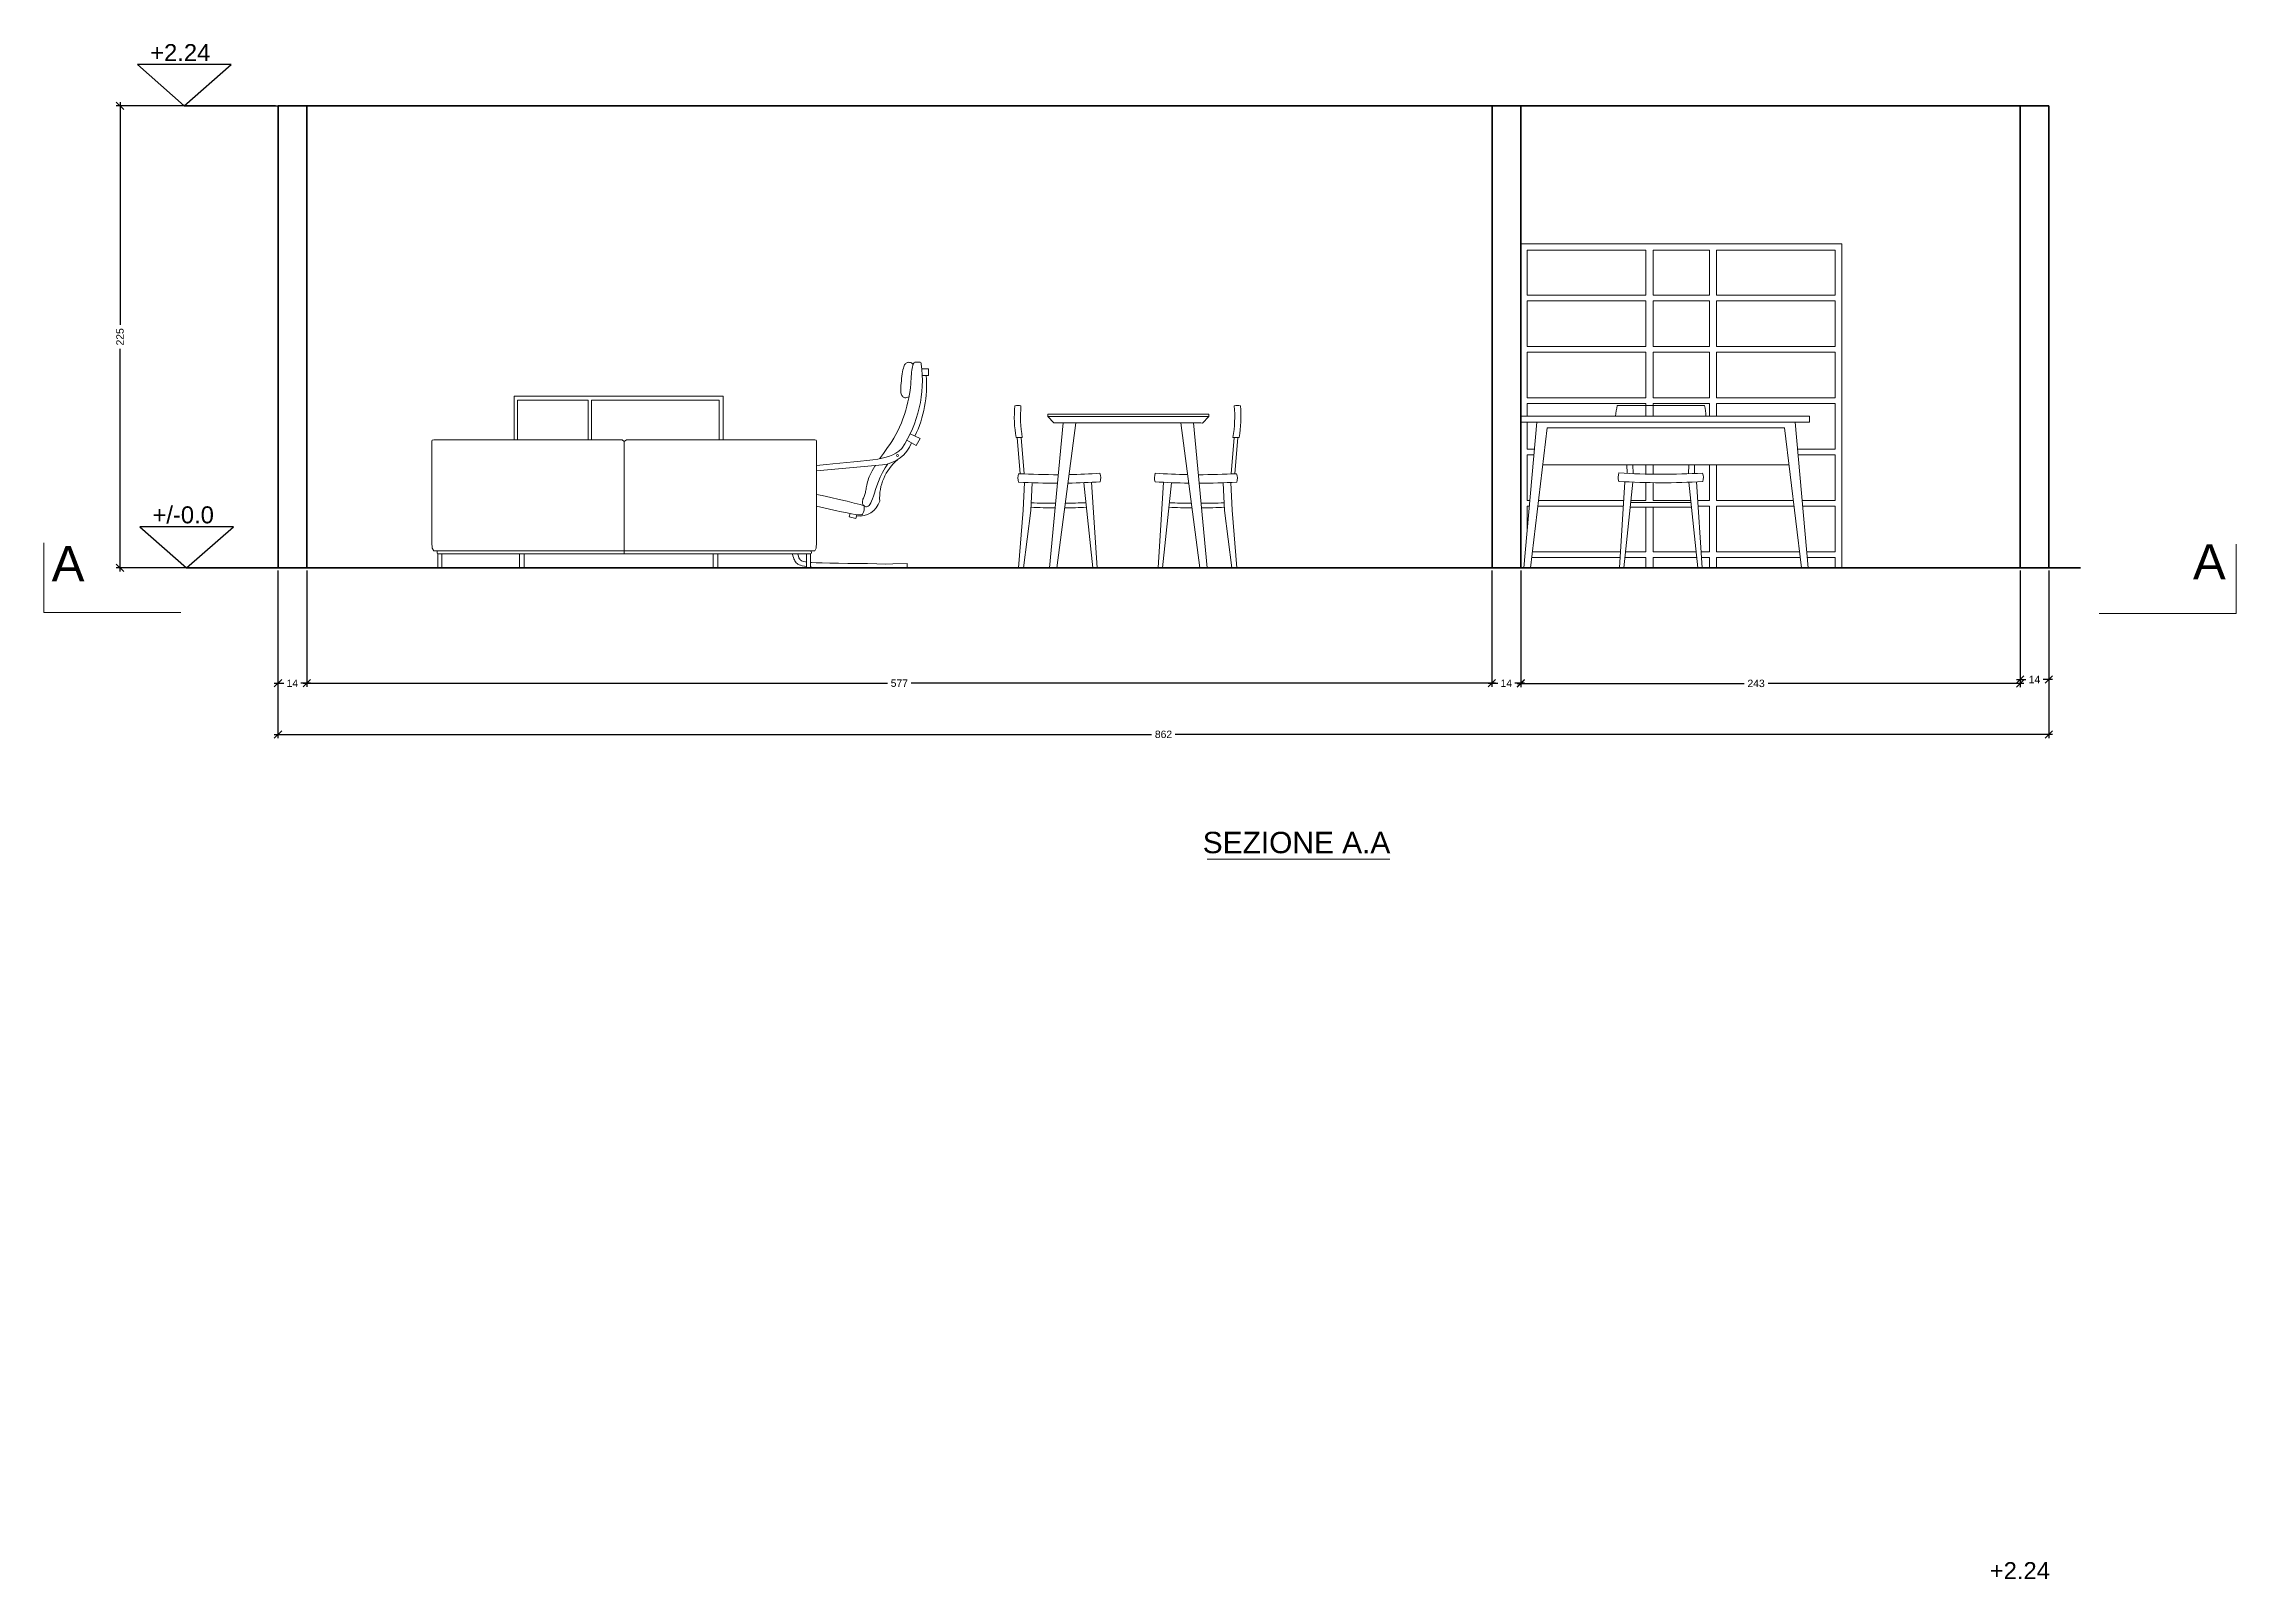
# Model space of a CAD drawing. Header units: inches. Extents: x 2013 to 15569, y -2551 to 2524.
# Drawn here: x 7958 to 9025, y -1634 to -887 of the extents above; entities that cross this region are included whole.
import ezdxf

# ---------------------------------------------------------------- set-up
doc = ezdxf.new("R2010")
doc.units = ezdxf.units.IN
doc.header["$MEASUREMENT"] = 0
doc.layers.get('0').update_dxf_attribs({"color": 80, "lineweight": 13})
for name, color, linetype, lineweight in [('A-FURN', 8, 'Continuous', 18), ('A-WALL-FULL', 7, 'Continuous', 35), ('G-ANNO-DIM', 90, 'Continuous', 25)]:
    doc.layers.add(name, color=color, linetype=linetype, lineweight=lineweight)
doc.styles.add('ARIAL', font='Arial.ttf')
doc.styles.add('underline', font='Arial.ttf')
doc.dimstyles.new('TICK_36', dxfattribs={"dimtxt": 3.6, "dimasz": 3.6, "dimexe": 1.8, "dimexo": 1.2, "dimgap": 1.8, "dimtad": 0, "dimdec": 0, "dimzin": 0, "dimdsep": 46, "dimtxsty": 'ARIAL', "dimblk": 'OBLIQUE', "dimcen": 1.8, "dimdle": 1.8, "dimclrd": 256, "dimclrt": 256, "dimadec": 0, "dimazin": 0, "dimtfac": 1, "dimtdec": 0, "dimtmove": 1, "dimatfit": 3, "dimldrblk": 'OPEN90', "dimfxl": 1, "dimtfill": 1, "dimtolj": 1, "dimtzin": 0, "dimarcsym": 0})

# ---------------------------------------------------------------- blocks, each defined once
blk = doc.blocks.new('A$C3DB733C8')
for p, q in [((-154.5, 98.4), (-154.5, 40.1)), ((66.8, 98.4), (66.8, 40.1)), ((-151.5, 35.4), (-43.8, 35.4)), ((63.8, 35.4), (-43.8, 35.4))]:
    blk.add_line(p, q)
for points in [[(-154.5, 98.4), (-154.3, 99), (-153.5, 99.2), (-45, 99.2), (-43.8, 98.2), (-43.8, 46.9), (-43.8, 33.6), (-150.8, 33.6), (-151.5, 34.1), (-151.5, 35.4), (-153.5, 35.3), (-154.3, 36.8), (-154.5, 40.1)], [(66.8, 98.4), (66.6, 99), (65.9, 99.2), (-42.6, 99.2), (-43.8, 98.2), (-43.8, 46.9), (-43.8, 33.6), (63.1, 33.6), (63.9, 34.1), (63.8, 35.4), (65.9, 35.3), (66.6, 36.8), (66.8, 40.1)], [(-148.8, 33.6), (-148.8, 25.6), (-151.1, 25.6), (-151.1, 33.8)], [(61.2, 33.6), (61.2, 25.6), (63.5, 25.6), (63.5, 33.8)]]:
    blk.add_lwpolyline(points)
blk = doc.blocks.new('_Oblique')
at = {"color": 0, "linetype": 'ByBlock', "lineweight": -2}
blk.add_line((-0.5, -0.5), (0.5, 0.5), dxfattribs=at)
blk = doc.blocks.new('*D147')
at = {"layer": 'Defpoints', "color": 0, "transparency": 16777216}
for p in [(8071.8, -1141.8), (8085.8, -1141.8)]:
    blk.add_point(p, dxfattribs=at)
at = {"layer": 'G-ANNO-DIM', "color": 0, "lineweight": -2, "transparency": 16777216}
for p, q in [((8071.8, -1143), (8071.8, -1199.7)), ((8085.8, -1143), (8085.8, -1199.7))]:
    blk.add_line(p, q, dxfattribs=at)
at = {"layer": 'G-ANNO-DIM', "lineweight": -2, "transparency": 16777216}
for p, q in [((8070, -1197.9), (8074.6, -1197.9)), ((8087.6, -1197.9), (8083, -1197.9))]:
    blk.add_line(p, q, dxfattribs=at)
at = {"layer": 'G-ANNO-DIM', "lineweight": -2, "transparency": 16777216, "xscale": 3.6, "yscale": 3.6, "zscale": 3.6, "rotation": 180}
blk.add_blockref('_Oblique', (8071.8, -1197.9), dxfattribs=at)
at = {"layer": 'G-ANNO-DIM', "lineweight": -2, "transparency": 16777216, "xscale": 3.6, "yscale": 3.6, "zscale": 3.6}
blk.add_blockref('_Oblique', (8085.8, -1197.9), dxfattribs=at)
at = {"layer": 'G-ANNO-DIM', "transparency": 16777216, "insert": (8078.8, -1197.9), "char_height": 3.6, "attachment_point": 5, "style": 'ARIAL', "bg_fill": 3, "box_fill_scale": 1.25, "bg_fill_color": 256, "bg_fill_true_color": 13158600, "bg_fill_transparency": 0}
blk.add_mtext('\\A1;14', dxfattribs=at)
at = {"layer": 'Defpoints', "color": 0, "transparency": 16777216}
blk.add_point((8085.8, -1197.9), dxfattribs=at)
blk = doc.blocks.new('_Open90')
at = {"color": 0, "linetype": 'ByBlock', "lineweight": -2}
for p, q in [((0, 0), (-1, 0)), ((-0.5, 0.5), (0, 0)), ((0, 0), (-0.5, -0.5))]:
    blk.add_line(p, q, dxfattribs=at)
blk = doc.blocks.new('*D148')
at = {"layer": 'Defpoints', "color": 0, "transparency": 16777216}
for p in [(8662.8, -1141.8), (8676.8, -1141.8)]:
    blk.add_point(p, dxfattribs=at)
at = {"layer": 'G-ANNO-DIM', "color": 0, "lineweight": -2, "transparency": 16777216}
for p, q in [((8662.8, -1143), (8662.8, -1199.7)), ((8676.8, -1143), (8676.8, -1199.7))]:
    blk.add_line(p, q, dxfattribs=at)
at = {"layer": 'G-ANNO-DIM', "lineweight": -2, "transparency": 16777216}
for p, q in [((8661, -1197.9), (8665.6, -1197.9)), ((8678.6, -1197.9), (8674, -1197.9))]:
    blk.add_line(p, q, dxfattribs=at)
at = {"layer": 'G-ANNO-DIM', "lineweight": -2, "transparency": 16777216, "xscale": 3.6, "yscale": 3.6, "zscale": 3.6, "rotation": 180}
blk.add_blockref('_Oblique', (8662.8, -1197.9), dxfattribs=at)
at = {"layer": 'G-ANNO-DIM', "lineweight": -2, "transparency": 16777216, "xscale": 3.6, "yscale": 3.6, "zscale": 3.6}
blk.add_blockref('_Oblique', (8676.8, -1197.9), dxfattribs=at)
at = {"layer": 'G-ANNO-DIM', "transparency": 16777216, "insert": (8669.8, -1197.9), "char_height": 3.6, "attachment_point": 5, "style": 'ARIAL', "bg_fill": 3, "box_fill_scale": 1.25, "bg_fill_color": 256, "bg_fill_true_color": 13158600, "bg_fill_transparency": 0}
blk.add_mtext('\\A1;14', dxfattribs=at)
at = {"layer": 'Defpoints', "color": 0, "transparency": 16777216}
blk.add_point((8676.8, -1197.9), dxfattribs=at)
blk = doc.blocks.new('*D149')
at = {"layer": 'Defpoints', "color": 0, "transparency": 16777216}
for p in [(8919.9, -1141.8), (8933.9, -1141.8)]:
    blk.add_point(p, dxfattribs=at)
at = {"layer": 'G-ANNO-DIM', "color": 0, "lineweight": -2, "transparency": 16777216}
for p, q in [((8919.9, -1143), (8919.9, -1197.9)), ((8933.9, -1143), (8933.9, -1197.9))]:
    blk.add_line(p, q, dxfattribs=at)
at = {"layer": 'G-ANNO-DIM', "lineweight": -2, "transparency": 16777216}
for p, q in [((8918.1, -1196.1), (8922.7, -1196.1)), ((8935.7, -1196.1), (8931.1, -1196.1))]:
    blk.add_line(p, q, dxfattribs=at)
at = {"layer": 'G-ANNO-DIM', "lineweight": -2, "transparency": 16777216, "xscale": 3.6, "yscale": 3.6, "zscale": 3.6, "rotation": 180}
blk.add_blockref('_Oblique', (8919.9, -1196.1), dxfattribs=at)
at = {"layer": 'G-ANNO-DIM', "lineweight": -2, "transparency": 16777216, "xscale": 3.6, "yscale": 3.6, "zscale": 3.6}
blk.add_blockref('_Oblique', (8933.9, -1196.1), dxfattribs=at)
at = {"layer": 'G-ANNO-DIM', "transparency": 16777216, "insert": (8926.9, -1196.1), "char_height": 3.6, "attachment_point": 5, "style": 'ARIAL', "bg_fill": 3, "box_fill_scale": 1.25, "bg_fill_color": 256, "bg_fill_true_color": 13158600, "bg_fill_transparency": 0}
blk.add_mtext('\\A1;14', dxfattribs=at)
at = {"layer": 'Defpoints', "color": 0, "transparency": 16777216}
blk.add_point((8933.9, -1196.1), dxfattribs=at)
blk = doc.blocks.new('*D150')
at = {"layer": 'Defpoints', "color": 0, "transparency": 16777216}
for p in [(8085.8, -1141.8), (8662.8, -1141.8), (8662.8, -1197.9)]:
    blk.add_point(p, dxfattribs=at)
at = {"layer": 'G-ANNO-DIM', "color": 0, "lineweight": -2, "transparency": 16777216}
for p, q in [((8085.8, -1143), (8085.8, -1199.7)), ((8662.8, -1143), (8662.8, -1199.7))]:
    blk.add_line(p, q, dxfattribs=at)
at = {"layer": 'G-ANNO-DIM', "lineweight": -2, "transparency": 16777216}
for p, q in [((8084, -1197.9), (8368.6, -1197.9)), ((8664.6, -1197.9), (8380.1, -1197.9))]:
    blk.add_line(p, q, dxfattribs=at)
at = {"layer": 'G-ANNO-DIM', "lineweight": -2, "transparency": 16777216, "xscale": 3.6, "yscale": 3.6, "zscale": 3.6, "rotation": 180}
blk.add_blockref('_Oblique', (8085.8, -1197.9), dxfattribs=at)
at = {"layer": 'G-ANNO-DIM', "lineweight": -2, "transparency": 16777216, "xscale": 3.6, "yscale": 3.6, "zscale": 3.6}
blk.add_blockref('_Oblique', (8662.8, -1197.9), dxfattribs=at)
at = {"layer": 'G-ANNO-DIM', "transparency": 16777216, "insert": (8374.3, -1197.9), "char_height": 3.6, "attachment_point": 5, "style": 'ARIAL', "bg_fill": 3, "box_fill_scale": 1.25, "bg_fill_color": 256, "bg_fill_true_color": 13158600, "bg_fill_transparency": 0}
blk.add_mtext('\\A1;577', dxfattribs=at)
blk = doc.blocks.new('*D151')
at = {"layer": 'Defpoints', "color": 0, "transparency": 16777216}
for p in [(8676.8, -1141.8), (8919.9, -1141.8), (8919.9, -1198)]:
    blk.add_point(p, dxfattribs=at)
at = {"layer": 'G-ANNO-DIM', "color": 0, "lineweight": -2, "transparency": 16777216}
for p, q in [((8676.8, -1143), (8676.8, -1199.8)), ((8919.9, -1143), (8919.9, -1199.8))]:
    blk.add_line(p, q, dxfattribs=at)
at = {"layer": 'G-ANNO-DIM', "lineweight": -2, "transparency": 16777216}
for p, q in [((8675, -1198), (8785.6, -1198)), ((8921.7, -1198), (8797.2, -1198))]:
    blk.add_line(p, q, dxfattribs=at)
at = {"layer": 'G-ANNO-DIM', "lineweight": -2, "transparency": 16777216, "xscale": 3.6, "yscale": 3.6, "zscale": 3.6, "rotation": 180}
blk.add_blockref('_Oblique', (8676.8, -1198), dxfattribs=at)
at = {"layer": 'G-ANNO-DIM', "lineweight": -2, "transparency": 16777216, "xscale": 3.6, "yscale": 3.6, "zscale": 3.6}
blk.add_blockref('_Oblique', (8919.9, -1198), dxfattribs=at)
at = {"layer": 'G-ANNO-DIM', "transparency": 16777216, "insert": (8791.4, -1198), "char_height": 3.6, "attachment_point": 5, "style": 'ARIAL', "bg_fill": 3, "box_fill_scale": 1.25, "bg_fill_color": 256, "bg_fill_true_color": 13158600, "bg_fill_transparency": 0}
blk.add_mtext('\\A1;243', dxfattribs=at)
blk = doc.blocks.new('*D152')
at = {"layer": 'Defpoints', "color": 0, "transparency": 16777216}
for p in [(8071.8, -1141.8), (8933.9, -1141.8), (8933.9, -1222.8)]:
    blk.add_point(p, dxfattribs=at)
at = {"layer": 'G-ANNO-DIM', "color": 0, "lineweight": -2, "transparency": 16777216}
for p, q in [((8071.8, -1143), (8071.8, -1224.6)), ((8933.9, -1143), (8933.9, -1224.6))]:
    blk.add_line(p, q, dxfattribs=at)
at = {"layer": 'G-ANNO-DIM', "lineweight": -2, "transparency": 16777216}
for p, q in [((8070, -1222.8), (8497.1, -1222.8)), ((8935.7, -1222.8), (8508.6, -1222.8))]:
    blk.add_line(p, q, dxfattribs=at)
at = {"layer": 'G-ANNO-DIM', "lineweight": -2, "transparency": 16777216, "xscale": 3.6, "yscale": 3.6, "zscale": 3.6, "rotation": 180}
blk.add_blockref('_Oblique', (8071.8, -1222.8), dxfattribs=at)
at = {"layer": 'G-ANNO-DIM', "lineweight": -2, "transparency": 16777216, "xscale": 3.6, "yscale": 3.6, "zscale": 3.6}
blk.add_blockref('_Oblique', (8933.9, -1222.8), dxfattribs=at)
at = {"layer": 'G-ANNO-DIM', "transparency": 16777216, "insert": (8502.9, -1222.8), "char_height": 3.6, "attachment_point": 5, "style": 'ARIAL', "bg_fill": 3, "box_fill_scale": 1.25, "bg_fill_color": 256, "bg_fill_true_color": 13158600, "bg_fill_transparency": 0}
blk.add_mtext('\\A1;862', dxfattribs=at)
blk = doc.blocks.new('*D153')
at = {"layer": 'Defpoints', "color": 0, "transparency": 16777216}
for p in [(7994.9, -916.8), (8071.8, -916.8), (8071.8, -1141.8)]:
    blk.add_point(p, dxfattribs=at)
at = {"layer": 'G-ANNO-DIM', "color": 0, "lineweight": -2, "transparency": 16777216}
for p, q in [((8070.6, -916.8), (7993.1, -916.8)), ((8070.6, -1141.8), (7993.1, -1141.8))]:
    blk.add_line(p, q, dxfattribs=at)
at = {"layer": 'G-ANNO-DIM', "lineweight": -2, "transparency": 16777216}
for p, q in [((7994.9, -915), (7994.9, -1023.5)), ((7994.9, -1143.6), (7994.9, -1035.1))]:
    blk.add_line(p, q, dxfattribs=at)
at = {"layer": 'G-ANNO-DIM', "lineweight": -2, "transparency": 16777216, "xscale": 3.6, "yscale": 3.6, "zscale": 3.6}
for p, rotation in [((7994.9, -916.8), 90), ((7994.9, -1141.8), 270)]:
    blk.add_blockref('_Oblique', p, dxfattribs=dict(at, rotation=rotation))
at = {"layer": 'G-ANNO-DIM', "transparency": 16777216, "insert": (7994.9, -1029.3), "char_height": 3.6, "attachment_point": 5, "rotation": 90, "style": 'ARIAL', "bg_fill": 3, "box_fill_scale": 1.25, "bg_fill_color": 256, "bg_fill_true_color": 13158600, "bg_fill_transparency": 0}
blk.add_mtext('\\A1;225', dxfattribs=at)

msp = doc.modelspace()

# ---------------------------------------------------------------- hatches: boundary and pattern name
at = {"layer": 'G-ANNO-DIM'}
h = msp.add_hatch(color=256, dxfattribs=at)
h.dxf.hatch_style = 1
h.paths.add_polyline_path([(8048.952, -896.759), (8003.448, -896.759), (8026.2, -916.781)], flags=17)
h.paths.add_polyline_path([(8003.448, -896.759), (8026.2, -916.781), (8048.952, -896.759)])
h = msp.add_hatch(color=256, dxfattribs=at)
h.dxf.hatch_style = 1
h.paths.add_polyline_path([(8050.075, -1121.759), (8004.571, -1121.759), (8027.323, -1141.781)], flags=17)
h.paths.add_polyline_path([(8004.571, -1121.759), (8027.323, -1141.781), (8050.075, -1121.759)])

# ---------------------------------------------------------------- linework, layer by layer
for p, q in [((8322.232, -1135.067), (8322.202, -1134.947)), ((8324.866, -1134.947), (8324.91, -1135.138)), ((8524.123, -1283.529), (8613.071, -1283.529))]:
    msp.add_line(p, q)
at = {"color": 130}
for points in [[(8024.436, -1163.403), (7957.815, -1163.403), (7957.815, -1129.566)], [(8958.483, -1164.041), (9025.104, -1164.041), (9025.104, -1130.205)]]:
    msp.add_lwpolyline(points, dxfattribs=at)
at = {"layer": 'A-FURN'}
for p, q in [((8833.081, -983.969), (8676.831, -983.969)), ((8676.831, -983.969), (8676.831, -1141.781)), ((8679.956, -1008.975), (8679.956, -987.094)), ((8679.956, -987.094), (8737.716, -987.094)), ((8737.716, -987.094), (8737.716, -1008.975)), ((8741.232, -987.094), (8768.68, -987.094)), ((8741.232, -1008.975), (8741.232, -987.094)), ((8768.68, -987.094), (8768.68, -1008.975)), ((8772.196, -1008.975), (8772.196, -987.094)), ((8772.196, -987.094), (8829.956, -987.094)), ((8829.956, -987.094), (8829.956, -1008.975)), ((8833.081, -1141.781), (8833.081, -983.969)), ((8737.716, -1008.975), (8679.956, -1008.975)), ((8679.956, -1033.975), (8679.956, -1011.71)), ((8679.956, -1011.71), (8737.716, -1011.71)), ((8737.716, -1011.71), (8737.716, -1033.975)), ((8768.68, -1008.975), (8741.232, -1008.975)), ((8741.232, -1011.71), (8768.68, -1011.71)), ((8741.232, -1033.975), (8741.232, -1011.71)), ((8768.68, -1011.71), (8768.68, -1033.975)), ((8829.956, -1008.975), (8772.196, -1008.975)), ((8772.196, -1033.975), (8772.196, -1011.71)), ((8772.196, -1011.71), (8829.956, -1011.71)), ((8829.956, -1011.71), (8829.956, -1033.975)), ((8737.716, -1033.975), (8679.956, -1033.975)), ((8768.68, -1033.975), (8741.232, -1033.975)), ((8829.956, -1033.975), (8772.196, -1033.975)), ((8679.956, -1058.975), (8679.956, -1036.71)), ((8679.956, -1036.71), (8737.716, -1036.71)), ((8737.716, -1036.71), (8737.716, -1058.975)), ((8741.232, -1036.71), (8768.68, -1036.71)), ((8741.232, -1058.975), (8741.232, -1036.71)), ((8768.68, -1036.71), (8768.68, -1058.975)), ((8772.196, -1058.975), (8772.196, -1036.71)), ((8772.196, -1036.71), (8829.956, -1036.71)), ((8829.956, -1036.71), (8829.956, -1058.975)), ((8222.742, -1079.481), (8222.742, -1060.057)), ((8224.392, -1079.481), (8224.392, -1060.057)), ((8286.589, -1079.481), (8286.589, -1060.052)), ((8737.716, -1058.975), (8679.956, -1058.975)), ((8679.956, -1067.854), (8679.956, -1061.71)), ((8679.956, -1061.71), (8737.716, -1061.71)), ((8737.716, -1061.71), (8737.716, -1067.854)), ((8768.68, -1058.975), (8741.232, -1058.975)), ((8741.232, -1061.71), (8768.68, -1061.71)), ((8741.232, -1067.854), (8741.232, -1061.71)), ((8768.68, -1061.71), (8768.68, -1067.854)), ((8829.956, -1058.975), (8772.196, -1058.975)), ((8772.196, -1067.854), (8772.196, -1061.71)), ((8772.196, -1061.71), (8829.956, -1061.71)), ((8829.956, -1061.71), (8829.956, -1083.975)), ((8384.377, -1078.854), (8379.545, -1076.522)), ((8446.589, -1068.019), (8524.906, -1068.019)), ((8679.956, -1083.975), (8679.956, -1070.761)), ((8363.782, -1088.769), (8365.929, -1088.381)), ((8365.929, -1088.381), (8367.819, -1087.928)), ((8367.819, -1087.928), (8369.512, -1087.38)), ((8369.512, -1087.38), (8371.068, -1086.707)), ((8371.068, -1086.707), (8372.547, -1085.879)), ((8372.547, -1085.879), (8374.009, -1084.866)), ((8374.009, -1084.866), (8375.513, -1083.638)), ((8382.511, -1082.132), (8377.95, -1079.597)), ((8384.377, -1078.854), (8382.511, -1082.132)), ((8433.158, -1095.946), (8431.716, -1078.349)), ((8435.095, -1096.04), (8433.634, -1078.306)), ((8535.762, -1096.04), (8537.222, -1078.306)), ((8537.699, -1095.946), (8539.141, -1078.349)), ((8683.454, -1083.975), (8679.956, -1083.975)), ((8679.956, -1108.975), (8679.956, -1086.71)), ((8679.956, -1086.71), (8683.208, -1086.71)), ((8829.956, -1083.975), (8811.591, -1083.975)), ((8811.837, -1086.71), (8829.956, -1086.71)), ((8829.956, -1086.71), (8829.956, -1108.975)), ((8333.953, -1091.97), (8338.811, -1091.442)), ((8366.143, -1091.594), (8333.953, -1094.534)), ((8338.811, -1091.442), (8341.97, -1091.123)), ((8341.97, -1091.123), (8345.3, -1090.8)), ((8345.3, -1090.8), (8348.709, -1090.473)), ((8348.709, -1090.473), (8352.107, -1090.142)), ((8352.107, -1090.142), (8355.402, -1089.807)), ((8355.402, -1089.807), (8358.503, -1089.467)), ((8358.503, -1089.467), (8361.318, -1089.123)), ((8361.318, -1089.123), (8363.782, -1088.769)), ((8687.592, -1091.641), (8807.453, -1091.641)), ((8728.546, -1091.641), (8728.668, -1095.735)), ((8731.409, -1091.641), (8731.534, -1095.867)), ((8737.716, -1091.641), (8737.716, -1096.073)), ((8741.232, -1096.138), (8741.232, -1091.641)), ((8758.459, -1095.931), (8758.586, -1091.641)), ((8761.332, -1095.814), (8761.454, -1091.641)), ((8768.68, -1091.641), (8768.68, -1108.975)), ((8772.196, -1108.975), (8772.196, -1091.641)), ((8435.183, -1100.189), (8434.537, -1113.664)), ((8438.924, -1100.34), (8438.28, -1113.759)), ((8468.474, -1141.781), (8464.065, -1100.284)), ((8467.903, -1100.111), (8470.583, -1141.781)), ((8502.953, -1100.111), (8500.273, -1141.781)), ((8502.383, -1141.781), (8506.792, -1100.284)), ((8531.933, -1100.34), (8532.577, -1113.759)), ((8535.673, -1100.189), (8536.32, -1113.664)), ((8681.203, -1108.975), (8679.956, -1108.975)), ((8726.919, -1108.975), (8685.499, -1108.975)), ((8727.504, -1099.828), (8724.828, -1141.67)), ((8726.933, -1141.67), (8731.342, -1100.013)), ((8730.292, -1109.931), (8759.61, -1109.931)), ((8737.716, -1108.975), (8730.393, -1108.975)), ((8737.716, -1100.225), (8737.716, -1108.975)), ((8741.232, -1108.975), (8741.232, -1100.291)), ((8759.511, -1108.975), (8741.232, -1108.975)), ((8762.981, -1141.781), (8758.571, -1100.084)), ((8762.408, -1099.918), (8765.085, -1141.781)), ((8768.68, -1108.975), (8762.987, -1108.975)), ((8809.545, -1108.975), (8772.196, -1108.975)), ((8829.956, -1108.975), (8813.841, -1108.975)), ((8434.531, -1113.664), (8432.285, -1141.781)), ((8438.28, -1113.759), (8434.744, -1141.78)), ((8532.577, -1113.759), (8536.112, -1141.78)), ((8536.325, -1113.664), (8538.572, -1141.781)), ((8679.956, -1122.833), (8679.956, -1111.71)), ((8679.956, -1111.71), (8680.957, -1111.71)), ((8685.169, -1111.71), (8726.745, -1111.71)), ((8730.06, -1112.126), (8759.842, -1112.126)), ((8737.716, -1112.126), (8737.716, -1133.975)), ((8741.232, -1133.975), (8741.232, -1112.126)), ((8763.162, -1111.71), (8768.68, -1111.71)), ((8768.68, -1111.71), (8768.68, -1133.975)), ((8772.196, -1133.975), (8772.196, -1111.71)), ((8772.196, -1111.71), (8809.875, -1111.71)), ((8814.087, -1111.71), (8829.956, -1111.71)), ((8829.956, -1111.71), (8829.956, -1133.975)), ((8322.464, -1135.916), (8322.232, -1135.067)), ((8322.696, -1136.665), (8322.464, -1135.916)), ((8322.934, -1137.323), (8322.696, -1136.665)), ((8323.187, -1137.9), (8322.934, -1137.323)), ((8323.463, -1138.405), (8323.187, -1137.9)), ((8323.769, -1138.85), (8323.463, -1138.405)), ((8324.114, -1139.245), (8323.769, -1138.85)), ((8324.505, -1139.599), (8324.114, -1139.245)), ((8324.95, -1139.922), (8324.505, -1139.599)), ((8324.91, -1135.138), (8325.186, -1136.1)), ((8325.469, -1140.223), (8324.95, -1139.922)), ((8325.186, -1136.1), (8325.448, -1136.815)), ((8325.448, -1136.815), (8325.702, -1137.332)), ((8326.128, -1140.503), (8325.469, -1140.223)), ((8325.702, -1137.332), (8325.951, -1137.697)), ((8325.951, -1137.697), (8326.2, -1137.96)), ((8327.004, -1140.762), (8326.128, -1140.503)), ((8326.2, -1137.96), (8326.453, -1138.169)), ((8326.453, -1138.169), (8326.73, -1138.362)), ((8326.73, -1138.362), (8327.108, -1138.547)), ((8328.174, -1141), (8327.004, -1140.762)), ((8327.108, -1138.547), (8327.682, -1138.721)), ((8327.682, -1138.721), (8328.546, -1138.883)), ((8329.151, -1141.137), (8328.174, -1141)), ((8328.546, -1138.883), (8329.151, -1138.955)), ((8331.099, -1139.132), (8331.518, -1139.164)), ((8331.709, -1141.409), (8331.099, -1141.35)), ((8331.518, -1139.164), (8333.814, -1139.279)), ((8334.228, -1141.58), (8331.709, -1141.409)), ((8333.814, -1139.279), (8336.774, -1139.374)), ((8337.352, -1141.729), (8334.228, -1141.58)), ((8336.774, -1139.374), (8340.444, -1139.45)), ((8340.444, -1139.45), (8344.679, -1139.513)), ((8344.679, -1139.513), (8349.283, -1139.57)), ((8349.283, -1139.57), (8354.064, -1139.63)), ((8354.064, -1139.63), (8358.826, -1139.7)), ((8358.826, -1139.7), (8363.376, -1139.789)), ((8363.376, -1139.789), (8367.519, -1139.905)), ((8367.519, -1139.905), (8371.052, -1139.779)), ((8371.052, -1139.779), (8378.149, -1139.671)), ((8378.149, -1139.671), (8378.149, -1141.781)), ((8434.744, -1141.781), (8432.291, -1141.781)), ((8470.583, -1141.781), (8468.474, -1141.781)), ((8500.273, -1141.781), (8502.383, -1141.781)), ((8536.112, -1141.781), (8538.566, -1141.781)), ((8676.831, -1141.781), (8679.956, -1141.781)), ((8682.151, -1136.71), (8725.145, -1136.71)), ((8725.32, -1133.975), (8682.482, -1133.975)), ((8724.828, -1141.67), (8726.933, -1141.67)), ((8727.458, -1136.71), (8737.716, -1136.71)), ((8737.716, -1133.975), (8727.747, -1133.975)), ((8737.716, -1136.71), (8737.716, -1141.781)), ((8737.716, -1141.781), (8741.232, -1141.781)), ((8762.155, -1133.975), (8741.232, -1133.975)), ((8741.232, -1141.781), (8741.232, -1136.71)), ((8741.232, -1136.71), (8762.445, -1136.71)), ((8765.085, -1141.781), (8762.981, -1141.781)), ((8768.68, -1133.975), (8764.586, -1133.975)), ((8764.761, -1136.71), (8768.68, -1136.71)), ((8768.68, -1136.71), (8768.68, -1141.781)), ((8768.68, -1141.781), (8772.196, -1141.781)), ((8812.563, -1133.975), (8772.196, -1133.975)), ((8772.196, -1141.781), (8772.196, -1136.71)), ((8772.196, -1136.71), (8812.893, -1136.71)), ((8829.956, -1133.975), (8816.092, -1133.975)), ((8816.338, -1136.71), (8829.956, -1136.71)), ((8829.956, -1136.71), (8829.956, -1141.781)), ((8829.956, -1141.781), (8833.081, -1141.781))]:
    msp.add_line(p, q, dxfattribs=at)
for points in [[(8381.764, -1041.627), (8381.542, -1041.811), (8381.32, -1042.137), (8381.101, -1042.596), (8380.892, -1043.177), (8380.697, -1043.867), (8380.521, -1044.656), (8380.37, -1045.532), (8380.247, -1046.485), (8380.156, -1047.506), (8380.084, -1048.601), (8380.018, -1049.777), (8379.941, -1051.044), (8379.841, -1052.41), (8379.701, -1053.882), (8379.508, -1055.47), (8379.246, -1057.182), (8378.904, -1059.02), (8378.483, -1060.961), (8377.984, -1062.978), (8377.412, -1065.042), (8376.769, -1067.124), (8376.058, -1069.196), (8375.282, -1071.229), (8374.444, -1073.195), (8373.55, -1075.071), (8372.608, -1076.858), (8371.631, -1078.562), (8370.631, -1080.189), (8369.619, -1081.745), (8368.608, -1083.237), (8367.609, -1084.672), (8366.634, -1086.054), (8365.694, -1087.39), (8364.871, -1088.572)], [(8379.01, -1058.452), (8378.425, -1058.741), (8377.891, -1058.903), (8377.405, -1058.956), (8376.968, -1058.912), (8376.578, -1058.789), (8376.234, -1058.6), (8375.934, -1058.361), (8375.678, -1058.087), (8375.465, -1057.788), (8375.292, -1057.455), (8375.158, -1057.074), (8375.062, -1056.629), (8375.001, -1056.107), (8374.973, -1055.494), (8374.977, -1054.774), (8375.012, -1053.934), (8375.075, -1052.968), (8375.163, -1051.902), (8375.274, -1050.771), (8375.404, -1049.611), (8375.552, -1048.457), (8375.714, -1047.345), (8375.888, -1046.308), (8376.07, -1045.382), (8376.259, -1044.595), (8376.456, -1043.94), (8376.663, -1043.402), (8376.883, -1042.967), (8377.117, -1042.62), (8377.368, -1042.346), (8377.639, -1042.132), (8377.93, -1041.963), (8378.245, -1041.828), (8378.582, -1041.734), (8378.942, -1041.694), (8379.325, -1041.719), (8379.728, -1041.82), (8380.153, -1042.01), (8380.598, -1042.3), (8381.064, -1042.701)], [(8380.443, -1045.111), (8380.443, -1045.094)], [(8384.075, -1041.579), (8381.764, -1041.627)], [(8385.246, -1044.872), (8385.246, -1044.872), (8388.57, -1044.872), (8388.57, -1048.17), (8385.463, -1048.17)], [(8288.473, -1079.481), (8288.473, -1058.181), (8186.833, -1058.181), (8186.833, -1079.481)], [(8288.473, -1079.481), (8288.473, -1058.181), (8186.833, -1058.181), (8186.833, -1079.481)], [(8222.742, -1060.057), (8188.398, -1060.057), (8188.398, -1079.481)], [(8286.598, -1060.057), (8224.392, -1060.057)], [(8521.185, -1066.967), (8446.584, -1066.967), (8446.584, -1068.018), (8449.586, -1071.234), (8521.145, -1071.234)], [(8521.185, -1066.967), (8524.906, -1066.977), (8524.906, -1068.028), (8521.905, -1071.244), (8521.145, -1071.234)], [(8454.063, -1071.233), (8447.468, -1141.782), (8451.048, -1141.782), (8460.226, -1071.234)], [(8517.499, -1071.232), (8524.094, -1141.781), (8520.515, -1141.781), (8511.337, -1071.233)], [(8684.644, -1070.761), (8678.25, -1141.781), (8681.539, -1141.781), (8689.762, -1073.66), (8746.459, -1073.66)], [(8810.401, -1070.761), (8816.795, -1141.784), (8813.506, -1141.784), (8805.283, -1073.663), (8746.452, -1073.663)], [(8362.634, -1091.912), (8362.396, -1092.281), (8361.713, -1093.391), (8361.096, -1094.456), (8360.551, -1095.476), (8360.081, -1096.452), (8359.681, -1097.383), (8359.342, -1098.272), (8359.058, -1099.119), (8358.821, -1099.925), (8358.623, -1100.691), (8358.457, -1101.418), (8358.315, -1102.107), (8358.19, -1102.759), (8358.077, -1103.377), (8357.97, -1103.964), (8357.864, -1104.523), (8357.754, -1105.057), (8357.633, -1105.568), (8357.498, -1106.061), (8357.341, -1106.537), (8357.163, -1107), (8356.971, -1107.452), (8356.78, -1107.893), (8356.603, -1108.325), (8356.453, -1108.75), (8356.343, -1109.169), (8356.286, -1109.583), (8356.295, -1109.994), (8356.38, -1110.401), (8356.536, -1110.792), (8356.751, -1111.153), (8357.017, -1111.472), (8357.323, -1111.734), (8357.661, -1111.926), (8358.02, -1112.035), (8358.391, -1112.045), (8358.767, -1111.944), (8359.146, -1111.717), (8359.533, -1111.35), (8359.93, -1110.827), (8360.34, -1110.134), (8360.765, -1109.256), (8361.207, -1108.179), (8361.67, -1106.888), (8362.161, -1105.375), (8362.706, -1103.662), (8363.338, -1101.78), (8364.088, -1099.755), (8364.988, -1097.619), (8366.069, -1095.4), (8367.364, -1093.127), (8368.714, -1091.113)], [(8357.154, -1111.62), (8355.164, -1110.958), (8352.351, -1110.177), (8348.908, -1109.311), (8345.029, -1108.398), (8340.909, -1107.473), (8336.742, -1106.573), (8333.953, -1105.991)], [(8333.953, -1111.708), (8336.114, -1112.194), (8339.683, -1112.994), (8343.09, -1113.751), (8346.204, -1114.433), (8348.895, -1115.007), (8351.066, -1115.447), (8352.752, -1115.756), (8354.022, -1115.942), (8354.942, -1116.016), (8355.582, -1115.985), (8356.008, -1115.86), (8356.289, -1115.649), (8356.492, -1115.362), (8356.674, -1115.008), (8356.839, -1114.599), (8356.983, -1114.145), (8357.098, -1113.659), (8357.179, -1113.152), (8357.22, -1112.635), (8357.213, -1112.121), (8357.154, -1111.62)], [(8353.075, -1117.801), (8349.886, -1116.939), (8350.295, -1115.291)], [(8353.075, -1117.801), (8353.653, -1115.888)], [(8189.459, -1134.947), (8189.459, -1141.773), (8191.676, -1141.773), (8191.676, -1134.947)], [(8283.64, -1134.947), (8283.64, -1141.774), (8285.857, -1141.774), (8285.857, -1134.947)]]:
    msp.add_lwpolyline(points, dxfattribs=at)
for points in [[(8431.148, -1078.318, -0.06643807), (8430.521, -1062.925, -3.03534394)], [(8434.153, -1078.252, -0.06643807), (8433.525, -1062.86, -3.03534394)], [(8536.704, -1078.252, 0.06643807), (8537.332, -1062.86, 3.03534394)], [(8539.708, -1078.318, 0.06643807), (8540.336, -1062.925, 3.03534394)], [(8723, -1067.854, -0.03697628), (8723.808, -1062.702)], [(8723.808, -1062.702), (8766.308, -1062.702, -0.03104032), (8766.947, -1067.854, -0.03104032)], [(8432.373, -1095.911, 0.16278659), (8432.319, -1100.052, 0.89227712)], [(8471.981, -1095.734, -0.16278659), (8472.035, -1099.874, -0.89227712)], [(8498.876, -1095.734, 0.16278659), (8498.822, -1099.874, 0.89227712)], [(8538.484, -1095.911, -0.16278659), (8538.538, -1100.052, -0.89227712)], [(8724.598, -1095.511, 0.16278659), (8724.544, -1099.651, 0.89227712)], [(8765.368, -1095.605, -0.16523039), (8765.415, -1099.758, -0.89227712)]]:
    msp.add_lwpolyline(points, format="xyb", dxfattribs=at)
msp.add_lwpolyline([(8676.877, -1067.854), (8817.382, -1067.854), (8817.382, -1070.761), (8676.877, -1070.761)], close=True, dxfattribs=at)
msp.add_circle((8373.379, -1087.069), 0.494, dxfattribs=at)
for centre, radius, start, end in [((8325.517, -1050.452), 59.989, 326.424365, 7.677562), ((8384.128, -1042.417), 0.84, 358.620988, 93.607674), ((8329.843, -1052.832), 57.69, 334.502836, 4.635249), ((8432.153, -1068.495), 5.798, 76.316486, 106.361842), ((8538.704, -1068.495), 5.798, 73.638158, 103.683514), ((8364.523, -1074.73), 16.911, 275.154396, 338.646166), ((8432.317, -1062.308), 16.052, 265.82526, 276.590858), ((8538.539, -1062.308), 16.052, 263.409142, 274.17474), ((8389.258, -1107.855), 24.551, 130.374138, 183.263345), ((8450.675, -751.619), 344.772, 266.957496, 270.172238), ((8450.675, -751.619), 344.772, 271.044537, 273.542911), ((8520.181, -751.619), 344.772, 266.457089, 269.073129), ((8520.181, -751.619), 344.772, 269.945162, 273.042504), ((8745.795, -755.882), 340.287, 266.428826, 273.297365), ((8354.938, -1106.27), 10.252, 261.891988, 343.086333), ((8450.739, -760.728), 339.817, 266.892513, 270.09853), ((8450.739, -760.728), 339.817, 270.957698, 273.593096), ((8520.118, -760.728), 339.817, 266.406904, 269.161657), ((8520.118, -760.728), 339.817, 270.020567, 273.107487), ((8745.832, -760.035), 340.287, 266.413448, 273.299051), ((8451.73, -813.034), 299.533, 267.439889, 269.707211), ((8451.165, -795.893), 314.441, 267.683172, 269.862026), ((8451.73, -813.034), 299.533, 270.596849, 272.596462), ((8451.165, -795.893), 314.441, 270.724652, 272.536069), ((8519.126, -813.034), 299.533, 267.403538, 269.538434), ((8519.691, -795.893), 314.441, 267.463931, 269.404258), ((8519.691, -795.893), 314.441, 270.266633, 272.316828), ((8519.126, -813.034), 299.533, 270.427818, 272.560111)]:
    msp.add_arc(centre, radius, start, end, dxfattribs=at)
at = {"layer": 'A-WALL-FULL'}
for p, q in [((8071.831, -1141.781), (8071.831, -916.781)), ((8071.831, -916.781), (8933.889, -916.781)), ((8085.831, -1141.781), (8085.831, -916.781)), ((8662.831, -1141.781), (8662.831, -916.781)), ((8676.831, -1141.781), (8676.831, -916.781)), ((8919.889, -1141.781), (8919.889, -916.781)), ((8933.889, -1141.781), (8933.889, -916.781)), ((8055.249, -1141.781), (8949.269, -1141.781))]:
    msp.add_line(p, q, dxfattribs=at)
at = {"layer": 'G-ANNO-DIM'}
for p, q in [((8026.2, -916.781), (8071.831, -916.781)), ((8027.323, -1141.781), (8055.249, -1141.781))]:
    msp.add_line(p, q, dxfattribs=at)
for points in [[(8003.448, -896.759), (8026.2, -916.781), (8048.952, -896.759)], [(8004.571, -1121.759), (8027.323, -1141.781), (8050.075, -1121.759)]]:
    msp.add_lwpolyline(points, close=True, dxfattribs=at)

# ---------------------------------------------------------------- block references
at = {"layer": 'A-FURN', "xscale": 0.8457720637786824, "yscale": 0.8457720637786824, "zscale": 0.8457720637786824}
msp.add_blockref('A$C3DB733C8', (8277.42, -1163.36), dxfattribs=at)

# ---------------------------------------------------------------- texts
at = {"color": 130, "style": 'ARIAL'}
for p in [(7961.644, -1148.234), (9004.095, -1147.3)]:
    msp.add_text('A', height=17.084, rotation=360, dxfattribs=at).set_placement(p)
at = {"style": 'underline'}
msp.add_text('SEZIONE A.A', height=10.41219, dxfattribs=at).set_placement((8521.997, -1280.653))
at = {"layer": 'G-ANNO-DIM', "style": 'underline'}
for s, p in [('+2.24', (8009.576, -895.084)), ('+/-0.0', (8010.7, -1120.084)), ('+2.24', (8905.161, -1634.008))]:
    msp.add_text(s, height=8.281, dxfattribs=at).set_placement(p)

# ---------------------------------------------------------------- next in the draw order: dimensions: what is measured, and where the dimension line sits
at = {"layer": 'G-ANNO-DIM'}
for base, p1, p2, picture, middle in [((8085.831, -1197.899), (8071.831, -1141.781), (8085.831, -1141.781), '*D147', (8078.831, -1197.899)), ((8676.831, -1197.899), (8662.831, -1141.781), (8676.831, -1141.781), '*D148', (8669.831, -1197.899)), ((8933.889, -1196.099), (8919.889, -1141.781), (8933.889, -1141.781), '*D149', (8926.889, -1196.099))]:
    dim = msp.add_linear_dim(base=base, p1=p1, p2=p2, dimstyle='TICK_36', dxfattribs=at)
    dim.commit()
    dim.dimension.update_dxf_attribs({"geometry": picture, "text_midpoint": middle})

# ---------------------------------------------------------------- next in the draw order: dimensions: what is measured, and where the dimension line sits
dim = msp.add_linear_dim(base=(8662.831, -1197.899), p1=(8085.831, -1141.781), p2=(8662.831, -1141.781), dimstyle='TICK_36', dxfattribs=at)
dim.commit()
dim.dimension.update_dxf_attribs({"geometry": '*D150', "text_midpoint": (8374.331, -1197.899)})
dim = msp.add_linear_dim(base=(8919.889, -1197.986), p1=(8676.831, -1141.781), p2=(8919.889, -1141.781), dimstyle='TICK_36', override={"dimtmove": 0}, dxfattribs=at)
dim.commit()
dim.dimension.update_dxf_attribs({"geometry": '*D151', "text_midpoint": (8791.417, -1197.986), "dimtype": 160})

# ---------------------------------------------------------------- next in the draw order: dimensions: what is measured, and where the dimension line sits
dim = msp.add_linear_dim(base=(8933.889, -1222.755), p1=(8071.831, -1141.781), p2=(8933.889, -1141.781), dimstyle='TICK_36', dxfattribs=at)
dim.commit()
dim.dimension.update_dxf_attribs({"geometry": '*D152', "text_midpoint": (8502.86, -1222.755)})

# ---------------------------------------------------------------- next in the draw order: dimensions: what is measured, and where the dimension line sits
dim = msp.add_linear_dim(base=(7994.914, -916.781), p1=(8071.831, -1141.781), p2=(8071.831, -916.781), angle=90, dimstyle='TICK_36', dxfattribs=at)
dim.commit()
dim.dimension.update_dxf_attribs({"geometry": '*D153', "text_midpoint": (7994.914, -1029.281)})

doc.saveas('drawing.dxf')
